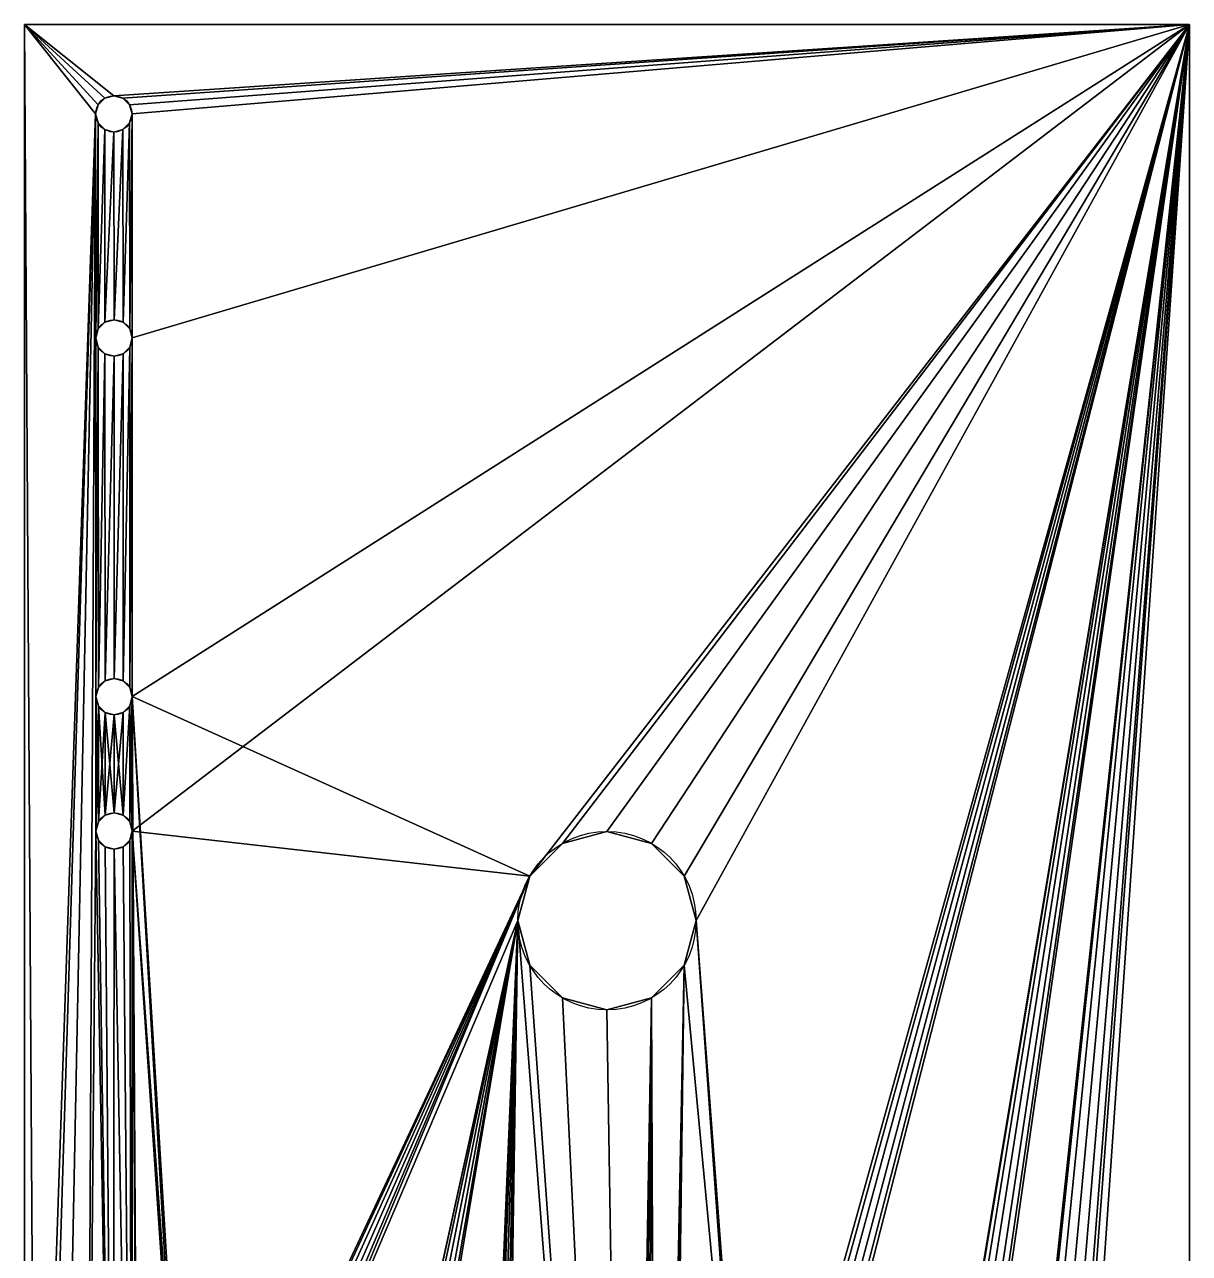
# Model space of a CAD drawing. Extents: x 7 to 203, y -1 to 61.
# Drawn here: x 46.71 to 72.71, y 29.21 to 56.64 of the extents above; entities that cross this region are included whole.
import ezdxf

# ---------------------------------------------------------------- set-up
doc = ezdxf.new("R2010")
doc.units = 0
doc.layers.get('0').update_dxf_attribs({"color": 13, "linetype": 'CONTINUOUS'})
doc.layers.add('PCB', color=36, linetype='CONTINUOUS')

# ---------------------------------------------------------------- blocks, each defined once
blk = doc.blocks.new('GROUP_3')
for p, q in [((7.55, 55, 1.6), (7.55, 0, 1.6)), ((7.55, 55, 1.6), (7.55, 55)), ((7.55, 55), (7.55, 0)), ((33.55, 55, 1.6), (7.55, 55, 1.6)), ((33.55, 55), (7.55, 55)), ((33.55, 55, 1.6), (33.55, 55)), ((33.55, 0, 1.6), (33.55, 55, 1.6)), ((33.55, 0), (33.55, 55)), ((9.191, 53.211, 1.6), (9.191, 53.211)), ((9.34, 53.36, 1.6), (9.34, 53.36)), ((9.543, 53.414, 1.6), (9.543, 53.414)), ((9.746, 53.36, 1.6), (9.746, 53.36)), ((9.895, 53.211, 1.6), (9.895, 53.211)), ((9.137, 53.008, 1.6), (9.137, 53.008)), ((9.949, 53.008, 1.6), (9.949, 53.008)), ((9.191, 52.805, 1.6), (9.191, 52.805)), ((9.895, 52.805, 1.6), (9.895, 52.805)), ((9.34, 52.656, 1.6), (9.34, 52.656)), ((9.543, 52.602, 1.6), (9.543, 52.602)), ((9.746, 52.656, 1.6), (9.746, 52.656)), ((9.345, 48.358, 1.6), (9.345, 48.358)), ((9.548, 48.412, 1.6), (9.548, 48.412)), ((9.751, 48.358, 1.6), (9.751, 48.358)), ((9.142, 48.006, 1.6), (9.142, 48.006)), ((9.196, 48.209, 1.6), (9.196, 48.209)), ((9.9, 48.209, 1.6), (9.9, 48.209)), ((9.954, 48.006, 1.6), (9.954, 48.006)), ((9.196, 47.803, 1.6), (9.196, 47.803)), ((9.9, 47.803, 1.6), (9.9, 47.803)), ((9.345, 47.654, 1.6), (9.345, 47.654)), ((9.548, 47.6, 1.6), (9.548, 47.6)), ((9.751, 47.654, 1.6), (9.751, 47.654)), ((9.347, 40.352, 1.6), (9.347, 40.352)), ((9.55, 40.406, 1.6), (9.55, 40.406)), ((9.753, 40.352, 1.6), (9.753, 40.352)), ((9.198, 40.203, 1.6), (9.198, 40.203)), ((9.902, 40.203, 1.6), (9.902, 40.203)), ((9.144, 40, 1.6), (9.144, 40)), ((9.198, 39.797, 1.6), (9.198, 39.797)), ((9.902, 39.797, 1.6), (9.902, 39.797)), ((9.956, 40, 1.6), (9.956, 40)), ((9.347, 39.648, 1.6), (9.347, 39.648)), ((9.55, 39.594, 1.6), (9.55, 39.594)), ((9.753, 39.648, 1.6), (9.753, 39.648)), ((9.347, 37.352, 1.6), (9.347, 37.352)), ((9.55, 37.406, 1.6), (9.55, 37.406)), ((9.753, 37.352, 1.6), (9.753, 37.352)), ((9.198, 37.203, 1.6), (9.198, 37.203)), ((9.902, 37.203, 1.6), (9.902, 37.203)), ((9.144, 37, 1.6), (9.144, 37)), ((9.198, 36.797, 1.6), (9.198, 36.797)), ((9.902, 36.797, 1.6), (9.902, 36.797)), ((9.956, 37, 1.6), (9.956, 37)), ((20.55, 36.99, 1.6), (20.55, 36.99)), ((9.347, 36.648, 1.6), (9.347, 36.648)), ((9.55, 36.594, 1.6), (9.55, 36.594)), ((9.753, 36.648, 1.6), (9.753, 36.648)), ((19.555, 36.723, 1.6), (19.555, 36.723)), ((21.545, 36.723, 1.6), (21.545, 36.723)), ((18.827, 35.995, 1.6), (18.827, 35.995)), ((22.273, 35.995, 1.6), (22.273, 35.995)), ((18.56, 35, 1.6), (18.56, 35)), ((22.54, 35, 1.6), (22.54, 35)), ((18.827, 34.005, 1.6), (18.827, 34.005)), ((22.273, 34.005, 1.6), (22.273, 34.005)), ((19.555, 33.277, 1.6), (19.555, 33.277)), ((21.545, 33.277, 1.6), (21.545, 33.277)), ((20.55, 33.01, 1.6), (20.55, 33.01))]:
    blk.add_line(p, q)
for centre, radius in [((9.543, 53.008, 1.6), 0.406), ((9.543, 53.008), 0.406), ((9.548, 48.006, 1.6), 0.406), ((9.548, 48.006), 0.406), ((9.55, 40, 1.6), 0.406), ((9.55, 40), 0.406), ((9.55, 37, 1.6), 0.406), ((9.55, 37), 0.406), ((20.55, 35, 1.6), 1.99), ((20.55, 35), 1.99)]:
    blk.add_circle(centre, radius)
at = {"color": 117}
mesh = blk.add_polyface(dxfattribs=at)
corners = [(9.142, 48.006, 1.6), (9.191, 52.805, 1.6), (9.137, 53.008, 1.6), (9.196, 48.209, 1.6), (9.34, 52.656, 1.6), (9.345, 48.358, 1.6), (9.543, 52.602, 1.6), (9.548, 48.412, 1.6), (9.746, 52.656, 1.6), (9.751, 48.358, 1.6), (9.895, 52.805, 1.6), (9.9, 48.209, 1.6), (9.949, 53.008, 1.6), (9.954, 48.006, 1.6), (9.144, 40, 1.6), (9.196, 47.803, 1.6), (9.144, 37, 1.6), (9.198, 40.203, 1.6), (9.345, 47.654, 1.6), (9.347, 40.352, 1.6), (9.548, 47.6, 1.6), (9.55, 40.406, 1.6), (9.751, 47.654, 1.6), (9.753, 40.352, 1.6), (9.9, 47.803, 1.6), (9.902, 40.203, 1.6), (9.956, 40, 1.6), (8.95, 15.33, 1.6), (9.525, 15.176, 1.6), (9.198, 36.797, 1.6), (9.347, 36.648, 1.6), (9.55, 36.594, 1.6), (9.946, 14.755, 1.6), (9.753, 36.648, 1.6), (9.902, 36.797, 1.6), (9.956, 37, 1.6), (10.1, 14.18, 1.6), (9.198, 37.203, 1.6), (9.198, 39.797, 1.6), (9.347, 37.352, 1.6), (9.347, 39.648, 1.6), (9.55, 37.406, 1.6), (9.55, 39.594, 1.6), (9.753, 37.352, 1.6), (9.753, 39.648, 1.6), (9.902, 39.797, 1.6), (9.902, 37.203, 1.6), (7.55, 0, 1.6), (7.8, 14.18, 1.6), (7.55, 55, 1.6), (7.954, 13.605, 1.6), (17.282, 2.987, 1.6), (17.438, 2.832, 1.6), (17.65, 2.775, 1.6), (33.55, 0, 1.6), (8.375, 13.184, 1.6), (8.95, 13.03, 1.6), (9.525, 13.184, 1.6), (9.946, 13.605, 1.6), (11.198, 19.297, 1.6), (11.144, 19.5, 1.6), (11.347, 19.148, 1.6), (11.55, 19.094, 1.6), (11.753, 19.148, 1.6), (11.902, 19.297, 1.6), (11.956, 19.5, 1.6), (17.225, 3.2, 1.6), (15.144, 19.5, 1.6), (15.198, 19.297, 1.6), (15.347, 19.148, 1.6), (15.55, 19.094, 1.6), (15.753, 19.148, 1.6), (15.902, 19.297, 1.6), (15.956, 19.5, 1.6), (17.863, 2.832, 1.6), (18.018, 2.987, 1.6), (18.075, 3.2, 1.6), (21.45, 2.775, 1.6), (21.238, 2.832, 1.6), (21.082, 2.987, 1.6), (21.025, 3.2, 1.6), (18.56, 35, 1.6), (18.827, 34.005, 1.6), (19.555, 33.277, 1.6), (20.55, 33.01, 1.6), (21.663, 2.832, 1.6), (21.818, 2.987, 1.6), (21.875, 3.2, 1.6), (23.698, 19.297, 1.6), (23.644, 19.5, 1.6), (22.273, 34.005, 1.6), (22.54, 35, 1.6), (23.847, 19.148, 1.6), (24.05, 19.094, 1.6), (24.253, 19.148, 1.6), (24.402, 19.297, 1.6), (24.456, 19.5, 1.6), (27.698, 19.297, 1.6), (27.644, 19.5, 1.6), (27.847, 19.148, 1.6), (28.05, 19.094, 1.6), (28.253, 19.148, 1.6), (28.402, 19.297, 1.6), (28.456, 19.5, 1.6), (30.503, 24.02, 1.6), (30.564, 23.791, 1.6), (30.732, 23.624, 1.6), (30.96, 23.563, 1.6), (31.189, 23.624, 1.6), (31.356, 23.791, 1.6), (31.417, 24.02, 1.6), (31.417, 26.56, 1.6), (9.543, 53.414, 1.6), (33.55, 55, 1.6), (9.34, 53.36, 1.6), (9.191, 53.211, 1.6), (7.954, 14.755, 1.6), (8.375, 15.176, 1.6), (9.746, 53.36, 1.6), (9.895, 53.211, 1.6), (18.827, 35.995, 1.6), (11.198, 19.703, 1.6), (11.347, 19.852, 1.6), (11.55, 19.906, 1.6), (11.753, 19.852, 1.6), (11.902, 19.703, 1.6), (15.198, 19.703, 1.6), (15.347, 19.852, 1.6), (15.55, 19.906, 1.6), (15.753, 19.852, 1.6), (15.902, 19.703, 1.6), (17.282, 3.413, 1.6), (17.438, 3.568, 1.6), (17.65, 3.625, 1.6), (17.863, 3.568, 1.6), (18.018, 3.413, 1.6), (19.555, 36.723, 1.6), (20.55, 36.99, 1.6), (21.545, 36.723, 1.6), (22.273, 35.995, 1.6), (23.698, 19.703, 1.6), (23.847, 19.852, 1.6), (24.05, 19.906, 1.6), (24.253, 19.852, 1.6), (24.402, 19.703, 1.6), (27.698, 19.703, 1.6), (27.847, 19.852, 1.6), (28.05, 19.906, 1.6), (28.253, 19.852, 1.6), (28.402, 19.703, 1.6), (30.503, 26.56, 1.6), (30.564, 26.788, 1.6), (30.732, 26.956, 1.6), (30.96, 27.017, 1.6), (31.189, 26.956, 1.6), (31.356, 26.788, 1.6), (30.564, 24.248, 1.6), (30.564, 26.331, 1.6), (30.732, 24.416, 1.6), (30.732, 26.164, 1.6), (30.96, 24.477, 1.6), (30.96, 26.103, 1.6), (31.189, 24.416, 1.6), (31.189, 26.164, 1.6), (31.356, 24.248, 1.6), (31.356, 26.331, 1.6), (21.545, 33.277, 1.6), (21.082, 3.413, 1.6), (21.238, 3.568, 1.6), (21.45, 3.625, 1.6), (21.663, 3.568, 1.6), (21.818, 3.413, 1.6)]
mesh.append_faces([[corners[k] for k in face] for face in [(1, 3, 4), (4, 5, 6), (6, 7, 8), (8, 9, 10), (10, 11, 12), (0, 14, 15), (15, 17, 18), (18, 19, 20), (20, 21, 22), (22, 23, 24), (24, 25, 13), (16, 28, 29), (29, 28, 30), (30, 28, 31), (31, 32, 33), (33, 32, 34), (34, 32, 35), (37, 14, 16), (14, 37, 38), (38, 39, 40), (40, 41, 42), (42, 43, 44), (44, 43, 45), (45, 35, 26), (47, 48, 49), (48, 47, 50), (51, 47, 52), (52, 47, 53), (50, 51, 55), (55, 51, 56), (56, 51, 57), (57, 51, 58), (58, 51, 36), (59, 51, 61), (61, 51, 62), (62, 51, 63), (63, 51, 64), (64, 51, 65), (67, 66, 68), (68, 66, 69), (69, 66, 70), (70, 66, 71), (71, 66, 72), (72, 66, 73), (53, 54, 74), (74, 54, 75), (75, 54, 76), (81, 80, 82), (82, 80, 83), (83, 80, 84), (77, 54, 85), (85, 54, 86), (86, 54, 87), (90, 89, 91), (88, 54, 92), (92, 54, 93), (93, 54, 94), (94, 54, 95), (95, 54, 96), (97, 54, 99), (99, 54, 100), (100, 54, 101), (101, 54, 102), (102, 54, 103), (104, 54, 105), (105, 54, 106), (106, 54, 107), (107, 54, 108), (108, 54, 109), (109, 54, 110), (49, 112, 113), (112, 49, 114), (114, 49, 115), (115, 49, 2), (121, 26, 60), (120, 65, 81), (140, 91, 89), (113, 111, 54), (156, 150, 104), (150, 156, 157), (157, 158, 159), (159, 160, 161), (161, 162, 163), (163, 164, 165), (165, 110, 111), (166, 170, 90)]], dxfattribs={"vtx0": -1, "vtx1": -1, "color": 117})
mesh.append_faces([[corners[k] for k in face] for face in [(14, 0, 16), (27, 16, 2), (2, 16, 0), (35, 36, 26), (50, 47, 51), (36, 51, 59), (65, 66, 67), (76, 54, 77), (76, 80, 81), (87, 54, 88), (87, 89, 90), (96, 54, 97), (103, 54, 104), (110, 54, 111), (2, 49, 48), (113, 12, 13), (113, 13, 26), (113, 26, 120), (120, 26, 121), (60, 26, 36), (81, 65, 67), (81, 73, 66), (113, 91, 140), (113, 96, 98), (113, 103, 150), (150, 103, 104)]], dxfattribs={"vtx0": -1, "vtx1": -1, "vtx2": -1, "color": 117})
mesh.append_faces([[corners[k] for k in face] for face in [(0, 1, 2), (1, 0, 3), (4, 3, 5), (6, 5, 7), (8, 7, 9), (10, 9, 11), (12, 11, 13), (15, 14, 17), (18, 17, 19), (20, 19, 21), (22, 21, 23), (24, 23, 25), (13, 25, 26), (16, 27, 28), (31, 28, 32), (35, 32, 36), (38, 37, 39), (40, 39, 41), (42, 41, 43), (45, 43, 46), (45, 46, 35), (53, 47, 54), (36, 59, 60), (65, 51, 66), (76, 77, 78), (76, 78, 79), (76, 79, 80), (87, 88, 89), (96, 97, 98), (2, 48, 116), (2, 116, 117), (2, 117, 27), (113, 112, 118), (113, 118, 119), (113, 119, 12), (120, 121, 122), (120, 122, 123), (120, 123, 124), (120, 124, 125), (120, 125, 65), (81, 67, 126), (81, 126, 127), (81, 127, 128), (81, 128, 129), (81, 129, 130), (81, 130, 73), (81, 66, 131), (81, 131, 132), (81, 132, 133), (81, 133, 134), (81, 134, 135), (81, 135, 76), (113, 120, 136), (113, 136, 137), (113, 137, 138), (113, 138, 139), (113, 139, 91), (113, 140, 141), (113, 141, 142), (113, 142, 143), (113, 143, 144), (113, 144, 96), (113, 98, 145), (113, 145, 146), (113, 146, 147), (113, 147, 148), (113, 148, 149), (113, 149, 103), (113, 150, 151), (113, 151, 152), (113, 152, 153), (113, 153, 154), (113, 154, 155), (113, 155, 111), (157, 156, 158), (159, 158, 160), (161, 160, 162), (163, 162, 164), (165, 164, 110), (80, 166, 84), (166, 80, 167), (166, 167, 168), (166, 168, 169), (166, 169, 170), (90, 170, 171), (90, 171, 87)]], dxfattribs={"vtx0": -1, "vtx2": -1, "color": 117})
at = {"color": 129}
mesh = blk.add_polyface(dxfattribs=at)
corners = [(7.55, 55, 1.6), (33.55, 55), (7.55, 55), (33.55, 55, 1.6)]
mesh.append_faces([[corners[k] for k in face] for face in [(0, 1, 2), (1, 0, 3)]], dxfattribs={"vtx0": -1, "color": 129})
at = {"color": 107}
mesh = blk.add_polyface(dxfattribs=at)
corners = [(21.545, 33.277), (21.025, 3.2), (20.55, 33.01), (21.082, 3.413), (21.238, 3.568), (21.45, 3.625), (21.663, 3.568), (22.273, 34.005), (21.818, 3.413), (21.875, 3.2), (7.55, 55), (7.8, 14.18), (7.55, 0), (9.137, 53.008), (9.191, 53.211), (9.34, 53.36), (9.543, 53.414), (33.55, 55), (7.954, 14.755), (8.375, 15.176), (8.95, 15.33), (9.746, 53.36), (9.895, 53.211), (9.949, 53.008), (9.954, 48.006), (9.956, 40), (9.956, 37), (18.827, 35.995), (11.198, 19.703), (11.144, 19.5), (10.1, 14.18), (11.347, 19.852), (11.55, 19.906), (11.753, 19.852), (11.902, 19.703), (11.956, 19.5), (18.56, 35), (15.144, 19.5), (15.198, 19.703), (15.347, 19.852), (15.55, 19.906), (15.753, 19.852), (15.902, 19.703), (15.956, 19.5), (17.225, 3.2), (17.282, 3.413), (17.438, 3.568), (17.65, 3.625), (17.863, 3.568), (18.018, 3.413), (18.075, 3.2), (19.555, 36.723), (20.55, 36.99), (21.545, 36.723), (22.273, 35.995), (22.54, 35), (23.698, 19.703), (23.644, 19.5), (23.847, 19.852), (24.05, 19.906), (24.253, 19.852), (24.402, 19.703), (24.456, 19.5), (27.644, 19.5), (27.698, 19.703), (27.847, 19.852), (28.05, 19.906), (28.253, 19.852), (28.402, 19.703), (28.456, 19.5), (30.503, 26.56), (30.564, 26.788), (30.732, 26.956), (30.96, 27.017), (31.189, 26.956), (31.356, 26.788), (31.417, 26.56), (31.417, 24.02), (17.65, 2.775), (33.55, 0), (17.438, 2.832), (17.282, 2.987), (7.954, 13.605), (8.375, 13.184), (8.95, 13.03), (9.525, 13.184), (9.946, 13.605), (11.198, 19.297), (11.347, 19.148), (11.55, 19.094), (11.753, 19.148), (11.902, 19.297), (15.198, 19.297), (15.347, 19.148), (15.55, 19.094), (15.753, 19.148), (15.902, 19.297), (17.863, 2.832), (18.018, 2.987), (21.45, 2.775), (21.238, 2.832), (21.082, 2.987), (18.827, 34.005), (19.555, 33.277), (21.663, 2.832), (21.818, 2.987), (23.698, 19.297), (23.847, 19.148), (24.05, 19.094), (24.253, 19.148), (24.402, 19.297), (27.698, 19.297), (27.847, 19.148), (28.05, 19.094), (28.253, 19.148), (28.402, 19.297), (30.503, 24.02), (30.564, 23.791), (30.732, 23.624), (30.96, 23.563), (31.189, 23.624), (31.356, 23.791), (30.564, 26.331), (30.564, 24.248), (30.732, 26.164), (30.732, 24.416), (30.96, 26.103), (30.96, 24.477), (31.189, 26.164), (31.189, 24.416), (31.356, 26.331), (31.356, 24.248), (9.144, 37), (9.525, 15.176), (9.142, 48.006), (9.144, 40), (9.198, 36.797), (9.347, 36.648), (9.55, 36.594), (9.946, 14.755), (9.753, 36.648), (9.902, 36.797), (9.198, 39.797), (9.198, 37.203), (9.347, 39.648), (9.347, 37.352), (9.55, 39.594), (9.55, 37.406), (9.753, 39.648), (9.753, 37.352), (9.902, 39.797), (9.902, 37.203), (9.196, 47.803), (9.198, 40.203), (9.345, 47.654), (9.347, 40.352), (9.548, 47.6), (9.55, 40.406), (9.751, 47.654), (9.753, 40.352), (9.9, 47.803), (9.902, 40.203), (9.191, 52.805), (9.196, 48.209), (9.34, 52.656), (9.345, 48.358), (9.543, 52.602), (9.548, 48.412), (9.746, 52.656), (9.751, 48.358), (9.895, 52.805), (9.9, 48.209)]
mesh.append_faces([[corners[k] for k in face] for face in [(0, 1, 2), (1, 0, 3), (3, 0, 4), (4, 0, 5), (5, 0, 6), (6, 7, 8), (8, 7, 9), (10, 11, 12), (13, 10, 14), (14, 10, 15), (15, 10, 16), (11, 13, 18), (18, 13, 19), (19, 13, 20), (16, 17, 21), (21, 17, 22), (22, 17, 23), (28, 27, 31), (31, 27, 32), (32, 27, 33), (33, 27, 34), (34, 27, 35), (37, 36, 38), (38, 36, 39), (39, 36, 40), (40, 36, 41), (41, 36, 42), (42, 36, 43), (44, 36, 45), (45, 36, 46), (46, 36, 47), (47, 36, 48), (48, 36, 49), (49, 36, 50), (27, 17, 51), (51, 17, 52), (52, 17, 53), (53, 17, 54), (54, 17, 55), (56, 17, 58), (58, 17, 59), (59, 17, 60), (60, 17, 61), (61, 17, 62), (63, 17, 64), (64, 17, 65), (65, 17, 66), (66, 17, 67), (67, 17, 68), (68, 17, 69), (70, 17, 71), (71, 17, 72), (72, 17, 73), (73, 17, 74), (74, 17, 75), (75, 17, 76), (12, 78, 79), (78, 12, 80), (80, 12, 81), (82, 12, 11), (87, 30, 29), (81, 35, 44), (99, 50, 100), (100, 50, 101), (101, 50, 1), (106, 9, 57), (111, 62, 63), (79, 77, 17), (122, 116, 70), (116, 122, 123), (123, 124, 125), (125, 126, 127), (127, 128, 129), (129, 130, 131), (131, 76, 77), (20, 132, 133), (133, 138, 139), (139, 26, 30), (142, 132, 135), (132, 142, 143), (143, 144, 145), (145, 146, 147), (147, 148, 149), (149, 150, 151), (151, 25, 26), (152, 135, 134), (135, 152, 153), (153, 154, 155), (155, 156, 157), (157, 158, 159), (159, 160, 161), (161, 24, 25), (162, 134, 13), (134, 162, 163), (163, 164, 165), (165, 166, 167), (167, 168, 169), (169, 170, 171), (171, 23, 24)]], dxfattribs={"vtx0": -1, "vtx1": -1, "color": 107})
mesh.append_faces([[corners[k] for k in face] for face in [(11, 10, 13), (23, 17, 24), (24, 17, 25), (25, 17, 26), (26, 17, 27), (26, 27, 28), (26, 29, 30), (35, 36, 37), (43, 36, 44), (55, 17, 56), (62, 17, 63), (69, 17, 70), (76, 17, 77), (81, 12, 82), (81, 30, 87), (44, 35, 37), (79, 50, 99), (1, 50, 36), (79, 9, 106), (57, 9, 7), (79, 62, 111), (79, 69, 116), (116, 69, 70), (132, 20, 13), (132, 13, 134), (132, 134, 135)]], dxfattribs={"vtx0": -1, "vtx1": -1, "vtx2": -1, "color": 107})
mesh.append_faces([[corners[k] for k in face] for face in [(6, 0, 7), (16, 10, 17), (26, 28, 29), (35, 27, 36), (55, 56, 57), (81, 82, 83), (81, 83, 84), (81, 84, 85), (81, 85, 86), (81, 86, 30), (81, 87, 88), (81, 88, 89), (81, 89, 90), (81, 90, 91), (81, 91, 35), (44, 37, 92), (44, 92, 93), (44, 93, 94), (44, 94, 95), (44, 95, 96), (44, 96, 43), (79, 78, 97), (79, 97, 98), (79, 98, 50), (1, 36, 102), (1, 102, 103), (1, 103, 2), (79, 99, 104), (79, 104, 105), (79, 105, 9), (57, 7, 55), (79, 106, 107), (79, 107, 108), (79, 108, 109), (79, 109, 110), (79, 110, 62), (79, 111, 112), (79, 112, 113), (79, 113, 114), (79, 114, 115), (79, 115, 69), (79, 116, 117), (79, 117, 118), (79, 118, 119), (79, 119, 120), (79, 120, 121), (79, 121, 77), (123, 122, 124), (125, 124, 126), (127, 126, 128), (129, 128, 130), (131, 130, 76), (133, 132, 136), (133, 136, 137), (133, 137, 138), (139, 138, 140), (139, 140, 141), (139, 141, 26), (143, 142, 144), (145, 144, 146), (147, 146, 148), (149, 148, 150), (151, 150, 25), (153, 152, 154), (155, 154, 156), (157, 156, 158), (159, 158, 160), (161, 160, 24), (163, 162, 164), (165, 164, 166), (167, 166, 168), (169, 168, 170), (171, 170, 23)]], dxfattribs={"vtx0": -1, "vtx2": -1, "color": 107})
at = {"color": 129}
mesh = blk.add_polyface(dxfattribs=at)
corners = [(7.55, 55, 1.6), (7.55, 0), (7.55, 0, 1.6), (7.55, 55)]
mesh.append_faces([[corners[k] for k in face] for face in [(0, 1, 2), (1, 0, 3)]], dxfattribs={"vtx0": -1, "color": 129})
mesh = blk.add_polyface(dxfattribs=at)
corners = [(33.55, 55), (33.55, 0, 1.6), (33.55, 0), (33.55, 55, 1.6)]
mesh.append_faces([[corners[k] for k in face] for face in [(0, 1, 2), (1, 0, 3)]], dxfattribs={"vtx0": -1, "color": 129})
at = {"color": 9}
mesh = blk.add_polyface(dxfattribs=at)
corners = [(9.191, 53.211), (9.137, 53.008, 1.6), (9.137, 53.008), (9.191, 53.211, 1.6)]
mesh.append_faces([[corners[k] for k in face] for face in [(0, 1, 2), (1, 0, 3)]], dxfattribs={"vtx0": -1, "color": 9})
mesh = blk.add_polyface(dxfattribs=at)
corners = [(9.34, 53.36, 1.6), (9.191, 53.211), (9.34, 53.36), (9.191, 53.211, 1.6)]
mesh.append_faces([[corners[k] for k in face] for face in [(0, 1, 2), (1, 0, 3)]], dxfattribs={"vtx0": -1, "color": 9})
mesh = blk.add_polyface(dxfattribs=at)
corners = [(9.543, 53.414, 1.6), (9.34, 53.36), (9.543, 53.414), (9.34, 53.36, 1.6)]
mesh.append_faces([[corners[k] for k in face] for face in [(0, 1, 2), (1, 0, 3)]], dxfattribs={"vtx0": -1, "color": 9})
mesh = blk.add_polyface(dxfattribs=at)
corners = [(9.746, 53.36, 1.6), (9.543, 53.414), (9.746, 53.36), (9.543, 53.414, 1.6)]
mesh.append_faces([[corners[k] for k in face] for face in [(0, 1, 2), (1, 0, 3)]], dxfattribs={"vtx0": -1, "color": 9})
mesh = blk.add_polyface(dxfattribs=at)
corners = [(9.895, 53.211, 1.6), (9.746, 53.36), (9.895, 53.211), (9.746, 53.36, 1.6)]
mesh.append_faces([[corners[k] for k in face] for face in [(0, 1, 2), (1, 0, 3)]], dxfattribs={"vtx0": -1, "color": 9})
mesh = blk.add_polyface(dxfattribs=at)
corners = [(9.895, 53.211, 1.6), (9.949, 53.008), (9.949, 53.008, 1.6), (9.895, 53.211)]
mesh.append_faces([[corners[k] for k in face] for face in [(0, 1, 2), (1, 0, 3)]], dxfattribs={"vtx0": -1, "color": 9})
mesh = blk.add_polyface(dxfattribs=at)
corners = [(9.137, 53.008), (9.191, 52.805, 1.6), (9.191, 52.805), (9.137, 53.008, 1.6)]
mesh.append_faces([[corners[k] for k in face] for face in [(0, 1, 2), (1, 0, 3)]], dxfattribs={"vtx0": -1, "color": 9})
mesh = blk.add_polyface(dxfattribs=at)
corners = [(9.949, 53.008, 1.6), (9.895, 52.805), (9.895, 52.805, 1.6), (9.949, 53.008)]
mesh.append_faces([[corners[k] for k in face] for face in [(0, 1, 2), (1, 0, 3)]], dxfattribs={"vtx0": -1, "color": 9})
mesh = blk.add_polyface(dxfattribs=at)
corners = [(9.191, 52.805, 1.6), (9.34, 52.656), (9.191, 52.805), (9.34, 52.656, 1.6)]
mesh.append_faces([[corners[k] for k in face] for face in [(0, 1, 2), (1, 0, 3)]], dxfattribs={"vtx0": -1, "color": 9})
mesh = blk.add_polyface(dxfattribs=at)
corners = [(9.746, 52.656, 1.6), (9.895, 52.805), (9.746, 52.656), (9.895, 52.805, 1.6)]
mesh.append_faces([[corners[k] for k in face] for face in [(0, 1, 2), (1, 0, 3)]], dxfattribs={"vtx0": -1, "color": 9})
mesh = blk.add_polyface(dxfattribs=at)
corners = [(9.34, 52.656, 1.6), (9.543, 52.602), (9.34, 52.656), (9.543, 52.602, 1.6)]
mesh.append_faces([[corners[k] for k in face] for face in [(0, 1, 2), (1, 0, 3)]], dxfattribs={"vtx0": -1, "color": 9})
mesh = blk.add_polyface(dxfattribs=at)
corners = [(9.543, 52.602, 1.6), (9.746, 52.656), (9.543, 52.602), (9.746, 52.656, 1.6)]
mesh.append_faces([[corners[k] for k in face] for face in [(0, 1, 2), (1, 0, 3)]], dxfattribs={"vtx0": -1, "color": 9})
mesh = blk.add_polyface(dxfattribs=at)
corners = [(9.345, 48.358), (9.196, 48.209, 1.6), (9.196, 48.209), (9.345, 48.358, 1.6)]
mesh.append_faces([[corners[k] for k in face] for face in [(0, 1, 2), (1, 0, 3)]], dxfattribs={"vtx0": -1, "color": 9})
mesh = blk.add_polyface(dxfattribs=at)
corners = [(9.548, 48.412, 1.6), (9.345, 48.358), (9.548, 48.412), (9.345, 48.358, 1.6)]
mesh.append_faces([[corners[k] for k in face] for face in [(0, 1, 2), (1, 0, 3)]], dxfattribs={"vtx0": -1, "color": 9})
mesh = blk.add_polyface(dxfattribs=at)
corners = [(9.751, 48.358, 1.6), (9.548, 48.412), (9.751, 48.358), (9.548, 48.412, 1.6)]
mesh.append_faces([[corners[k] for k in face] for face in [(0, 1, 2), (1, 0, 3)]], dxfattribs={"vtx0": -1, "color": 9})
mesh = blk.add_polyface(dxfattribs=at)
corners = [(9.751, 48.358, 1.6), (9.9, 48.209), (9.9, 48.209, 1.6), (9.751, 48.358)]
mesh.append_faces([[corners[k] for k in face] for face in [(0, 1, 2), (1, 0, 3)]], dxfattribs={"vtx0": -1, "color": 9})
mesh = blk.add_polyface(dxfattribs=at)
corners = [(9.196, 48.209), (9.142, 48.006, 1.6), (9.142, 48.006), (9.196, 48.209, 1.6)]
mesh.append_faces([[corners[k] for k in face] for face in [(0, 1, 2), (1, 0, 3)]], dxfattribs={"vtx0": -1, "color": 9})
mesh = blk.add_polyface(dxfattribs=at)
corners = [(9.142, 48.006), (9.196, 47.803, 1.6), (9.196, 47.803), (9.142, 48.006, 1.6)]
mesh.append_faces([[corners[k] for k in face] for face in [(0, 1, 2), (1, 0, 3)]], dxfattribs={"vtx0": -1, "color": 9})
mesh = blk.add_polyface(dxfattribs=at)
corners = [(9.9, 48.209, 1.6), (9.954, 48.006), (9.954, 48.006, 1.6), (9.9, 48.209)]
mesh.append_faces([[corners[k] for k in face] for face in [(0, 1, 2), (1, 0, 3)]], dxfattribs={"vtx0": -1, "color": 9})
mesh = blk.add_polyface(dxfattribs=at)
corners = [(9.954, 48.006, 1.6), (9.9, 47.803), (9.9, 47.803, 1.6), (9.954, 48.006)]
mesh.append_faces([[corners[k] for k in face] for face in [(0, 1, 2), (1, 0, 3)]], dxfattribs={"vtx0": -1, "color": 9})
mesh = blk.add_polyface(dxfattribs=at)
corners = [(9.196, 47.803), (9.345, 47.654, 1.6), (9.345, 47.654), (9.196, 47.803, 1.6)]
mesh.append_faces([[corners[k] for k in face] for face in [(0, 1, 2), (1, 0, 3)]], dxfattribs={"vtx0": -1, "color": 9})
mesh = blk.add_polyface(dxfattribs=at)
corners = [(9.9, 47.803, 1.6), (9.751, 47.654), (9.751, 47.654, 1.6), (9.9, 47.803)]
mesh.append_faces([[corners[k] for k in face] for face in [(0, 1, 2), (1, 0, 3)]], dxfattribs={"vtx0": -1, "color": 9})
mesh = blk.add_polyface(dxfattribs=at)
corners = [(9.345, 47.654, 1.6), (9.548, 47.6), (9.345, 47.654), (9.548, 47.6, 1.6)]
mesh.append_faces([[corners[k] for k in face] for face in [(0, 1, 2), (1, 0, 3)]], dxfattribs={"vtx0": -1, "color": 9})
mesh = blk.add_polyface(dxfattribs=at)
corners = [(9.548, 47.6, 1.6), (9.751, 47.654), (9.548, 47.6), (9.751, 47.654, 1.6)]
mesh.append_faces([[corners[k] for k in face] for face in [(0, 1, 2), (1, 0, 3)]], dxfattribs={"vtx0": -1, "color": 9})
mesh = blk.add_polyface(dxfattribs=at)
corners = [(9.347, 40.352), (9.198, 40.203, 1.6), (9.198, 40.203), (9.347, 40.352, 1.6)]
mesh.append_faces([[corners[k] for k in face] for face in [(0, 1, 2), (1, 0, 3)]], dxfattribs={"vtx0": -1, "color": 9})
mesh = blk.add_polyface(dxfattribs=at)
corners = [(9.55, 40.406, 1.6), (9.347, 40.352), (9.55, 40.406), (9.347, 40.352, 1.6)]
mesh.append_faces([[corners[k] for k in face] for face in [(0, 1, 2), (1, 0, 3)]], dxfattribs={"vtx0": -1, "color": 9})
mesh = blk.add_polyface(dxfattribs=at)
corners = [(9.753, 40.352, 1.6), (9.55, 40.406), (9.753, 40.352), (9.55, 40.406, 1.6)]
mesh.append_faces([[corners[k] for k in face] for face in [(0, 1, 2), (1, 0, 3)]], dxfattribs={"vtx0": -1, "color": 9})
mesh = blk.add_polyface(dxfattribs=at)
corners = [(9.753, 40.352, 1.6), (9.902, 40.203), (9.902, 40.203, 1.6), (9.753, 40.352)]
mesh.append_faces([[corners[k] for k in face] for face in [(0, 1, 2), (1, 0, 3)]], dxfattribs={"vtx0": -1, "color": 9})
mesh = blk.add_polyface(dxfattribs=at)
corners = [(9.198, 40.203), (9.144, 40, 1.6), (9.144, 40), (9.198, 40.203, 1.6)]
mesh.append_faces([[corners[k] for k in face] for face in [(0, 1, 2), (1, 0, 3)]], dxfattribs={"vtx0": -1, "color": 9})
mesh = blk.add_polyface(dxfattribs=at)
corners = [(9.902, 40.203, 1.6), (9.956, 40), (9.956, 40, 1.6), (9.902, 40.203)]
mesh.append_faces([[corners[k] for k in face] for face in [(0, 1, 2), (1, 0, 3)]], dxfattribs={"vtx0": -1, "color": 9})
mesh = blk.add_polyface(dxfattribs=at)
corners = [(9.144, 40), (9.198, 39.797, 1.6), (9.198, 39.797), (9.144, 40, 1.6)]
mesh.append_faces([[corners[k] for k in face] for face in [(0, 1, 2), (1, 0, 3)]], dxfattribs={"vtx0": -1, "color": 9})
mesh = blk.add_polyface(dxfattribs=at)
corners = [(9.198, 39.797), (9.347, 39.648, 1.6), (9.347, 39.648), (9.198, 39.797, 1.6)]
mesh.append_faces([[corners[k] for k in face] for face in [(0, 1, 2), (1, 0, 3)]], dxfattribs={"vtx0": -1, "color": 9})
mesh = blk.add_polyface(dxfattribs=at)
corners = [(9.902, 39.797, 1.6), (9.753, 39.648), (9.753, 39.648, 1.6), (9.902, 39.797)]
mesh.append_faces([[corners[k] for k in face] for face in [(0, 1, 2), (1, 0, 3)]], dxfattribs={"vtx0": -1, "color": 9})
mesh = blk.add_polyface(dxfattribs=at)
corners = [(9.956, 40, 1.6), (9.902, 39.797), (9.902, 39.797, 1.6), (9.956, 40)]
mesh.append_faces([[corners[k] for k in face] for face in [(0, 1, 2), (1, 0, 3)]], dxfattribs={"vtx0": -1, "color": 9})
mesh = blk.add_polyface(dxfattribs=at)
corners = [(9.347, 39.648, 1.6), (9.55, 39.594), (9.347, 39.648), (9.55, 39.594, 1.6)]
mesh.append_faces([[corners[k] for k in face] for face in [(0, 1, 2), (1, 0, 3)]], dxfattribs={"vtx0": -1, "color": 9})
mesh = blk.add_polyface(dxfattribs=at)
corners = [(9.55, 39.594, 1.6), (9.753, 39.648), (9.55, 39.594), (9.753, 39.648, 1.6)]
mesh.append_faces([[corners[k] for k in face] for face in [(0, 1, 2), (1, 0, 3)]], dxfattribs={"vtx0": -1, "color": 9})
mesh = blk.add_polyface(dxfattribs=at)
corners = [(9.347, 37.352), (9.198, 37.203, 1.6), (9.198, 37.203), (9.347, 37.352, 1.6)]
mesh.append_faces([[corners[k] for k in face] for face in [(0, 1, 2), (1, 0, 3)]], dxfattribs={"vtx0": -1, "color": 9})
mesh = blk.add_polyface(dxfattribs=at)
corners = [(9.55, 37.406, 1.6), (9.347, 37.352), (9.55, 37.406), (9.347, 37.352, 1.6)]
mesh.append_faces([[corners[k] for k in face] for face in [(0, 1, 2), (1, 0, 3)]], dxfattribs={"vtx0": -1, "color": 9})
mesh = blk.add_polyface(dxfattribs=at)
corners = [(9.753, 37.352, 1.6), (9.55, 37.406), (9.753, 37.352), (9.55, 37.406, 1.6)]
mesh.append_faces([[corners[k] for k in face] for face in [(0, 1, 2), (1, 0, 3)]], dxfattribs={"vtx0": -1, "color": 9})
mesh = blk.add_polyface(dxfattribs=at)
corners = [(9.753, 37.352, 1.6), (9.902, 37.203), (9.902, 37.203, 1.6), (9.753, 37.352)]
mesh.append_faces([[corners[k] for k in face] for face in [(0, 1, 2), (1, 0, 3)]], dxfattribs={"vtx0": -1, "color": 9})
mesh = blk.add_polyface(dxfattribs=at)
corners = [(9.198, 37.203), (9.144, 37, 1.6), (9.144, 37), (9.198, 37.203, 1.6)]
mesh.append_faces([[corners[k] for k in face] for face in [(0, 1, 2), (1, 0, 3)]], dxfattribs={"vtx0": -1, "color": 9})
mesh = blk.add_polyface(dxfattribs=at)
corners = [(9.902, 37.203, 1.6), (9.956, 37), (9.956, 37, 1.6), (9.902, 37.203)]
mesh.append_faces([[corners[k] for k in face] for face in [(0, 1, 2), (1, 0, 3)]], dxfattribs={"vtx0": -1, "color": 9})
mesh = blk.add_polyface(dxfattribs=at)
corners = [(9.144, 37), (9.198, 36.797, 1.6), (9.198, 36.797), (9.144, 37, 1.6)]
mesh.append_faces([[corners[k] for k in face] for face in [(0, 1, 2), (1, 0, 3)]], dxfattribs={"vtx0": -1, "color": 9})
mesh = blk.add_polyface(dxfattribs=at)
corners = [(9.198, 36.797), (9.347, 36.648, 1.6), (9.347, 36.648), (9.198, 36.797, 1.6)]
mesh.append_faces([[corners[k] for k in face] for face in [(0, 1, 2), (1, 0, 3)]], dxfattribs={"vtx0": -1, "color": 9})
mesh = blk.add_polyface(dxfattribs=at)
corners = [(9.902, 36.797, 1.6), (9.753, 36.648), (9.753, 36.648, 1.6), (9.902, 36.797)]
mesh.append_faces([[corners[k] for k in face] for face in [(0, 1, 2), (1, 0, 3)]], dxfattribs={"vtx0": -1, "color": 9})
mesh = blk.add_polyface(dxfattribs=at)
corners = [(9.956, 37, 1.6), (9.902, 36.797), (9.902, 36.797, 1.6), (9.956, 37)]
mesh.append_faces([[corners[k] for k in face] for face in [(0, 1, 2), (1, 0, 3)]], dxfattribs={"vtx0": -1, "color": 9})
at = {"color": 129}
mesh = blk.add_polyface(dxfattribs=at)
corners = [(20.55, 36.99, 1.6), (19.555, 36.723), (20.55, 36.99), (19.555, 36.723, 1.6)]
mesh.append_faces([[corners[k] for k in face] for face in [(0, 1, 2), (1, 0, 3)]], dxfattribs={"vtx0": -1, "color": 129})
mesh = blk.add_polyface(dxfattribs=at)
corners = [(21.545, 36.723, 1.6), (20.55, 36.99), (21.545, 36.723), (20.55, 36.99, 1.6)]
mesh.append_faces([[corners[k] for k in face] for face in [(0, 1, 2), (1, 0, 3)]], dxfattribs={"vtx0": -1, "color": 129})
at = {"color": 9}
mesh = blk.add_polyface(dxfattribs=at)
corners = [(9.347, 36.648, 1.6), (9.55, 36.594), (9.347, 36.648), (9.55, 36.594, 1.6)]
mesh.append_faces([[corners[k] for k in face] for face in [(0, 1, 2), (1, 0, 3)]], dxfattribs={"vtx0": -1, "color": 9})
mesh = blk.add_polyface(dxfattribs=at)
corners = [(9.55, 36.594, 1.6), (9.753, 36.648), (9.55, 36.594), (9.753, 36.648, 1.6)]
mesh.append_faces([[corners[k] for k in face] for face in [(0, 1, 2), (1, 0, 3)]], dxfattribs={"vtx0": -1, "color": 9})
at = {"color": 129}
mesh = blk.add_polyface(dxfattribs=at)
corners = [(19.555, 36.723, 1.6), (18.827, 35.995), (19.555, 36.723), (18.827, 35.995, 1.6)]
mesh.append_faces([[corners[k] for k in face] for face in [(0, 1, 2), (1, 0, 3)]], dxfattribs={"vtx0": -1, "color": 129})
mesh = blk.add_polyface(dxfattribs=at)
corners = [(21.545, 36.723, 1.6), (22.273, 35.995), (22.273, 35.995, 1.6), (21.545, 36.723)]
mesh.append_faces([[corners[k] for k in face] for face in [(0, 1, 2), (1, 0, 3)]], dxfattribs={"vtx0": -1, "color": 129})
mesh = blk.add_polyface(dxfattribs=at)
corners = [(18.827, 35.995), (18.56, 35, 1.6), (18.56, 35), (18.827, 35.995, 1.6)]
mesh.append_faces([[corners[k] for k in face] for face in [(0, 1, 2), (1, 0, 3)]], dxfattribs={"vtx0": -1, "color": 129})
mesh = blk.add_polyface(dxfattribs=at)
corners = [(22.273, 35.995, 1.6), (22.54, 35), (22.54, 35, 1.6), (22.273, 35.995)]
mesh.append_faces([[corners[k] for k in face] for face in [(0, 1, 2), (1, 0, 3)]], dxfattribs={"vtx0": -1, "color": 129})
mesh = blk.add_polyface(dxfattribs=at)
corners = [(18.56, 35), (18.827, 34.005, 1.6), (18.827, 34.005), (18.56, 35, 1.6)]
mesh.append_faces([[corners[k] for k in face] for face in [(0, 1, 2), (1, 0, 3)]], dxfattribs={"vtx0": -1, "color": 129})
mesh = blk.add_polyface(dxfattribs=at)
corners = [(22.54, 35, 1.6), (22.273, 34.005), (22.273, 34.005, 1.6), (22.54, 35)]
mesh.append_faces([[corners[k] for k in face] for face in [(0, 1, 2), (1, 0, 3)]], dxfattribs={"vtx0": -1, "color": 129})
mesh = blk.add_polyface(dxfattribs=at)
corners = [(18.827, 34.005), (19.555, 33.277, 1.6), (19.555, 33.277), (18.827, 34.005, 1.6)]
mesh.append_faces([[corners[k] for k in face] for face in [(0, 1, 2), (1, 0, 3)]], dxfattribs={"vtx0": -1, "color": 129})
mesh = blk.add_polyface(dxfattribs=at)
corners = [(21.545, 33.277, 1.6), (22.273, 34.005), (21.545, 33.277), (22.273, 34.005, 1.6)]
mesh.append_faces([[corners[k] for k in face] for face in [(0, 1, 2), (1, 0, 3)]], dxfattribs={"vtx0": -1, "color": 129})
mesh = blk.add_polyface(dxfattribs=at)
corners = [(19.555, 33.277, 1.6), (20.55, 33.01), (19.555, 33.277), (20.55, 33.01, 1.6)]
mesh.append_faces([[corners[k] for k in face] for face in [(0, 1, 2), (1, 0, 3)]], dxfattribs={"vtx0": -1, "color": 129})
mesh = blk.add_polyface(dxfattribs=at)
corners = [(20.55, 33.01, 1.6), (21.545, 33.277), (20.55, 33.01), (21.545, 33.277, 1.6)]
mesh.append_faces([[corners[k] for k in face] for face in [(0, 1, 2), (1, 0, 3)]], dxfattribs={"vtx0": -1, "color": 129})
blk = doc.blocks.new('MOTOR_MODULE-CONNECTOR_MOU')
at = {"layer": 'PCB'}
blk.add_blockref('GROUP_3', (0.238, 0.831, -0.8), dxfattribs=at)
blk = doc.blocks.new('GLOVE_MODULE')
blk.add_blockref('MOTOR_MODULE-CONNECTOR_MOU', (31.783, -0.292, 0.349))

msp = doc.modelspace()

# ---------------------------------------------------------------- block references
msp.add_blockref('GLOVE_MODULE', (7.138, 1.1))

doc.saveas('drawing.dxf')
